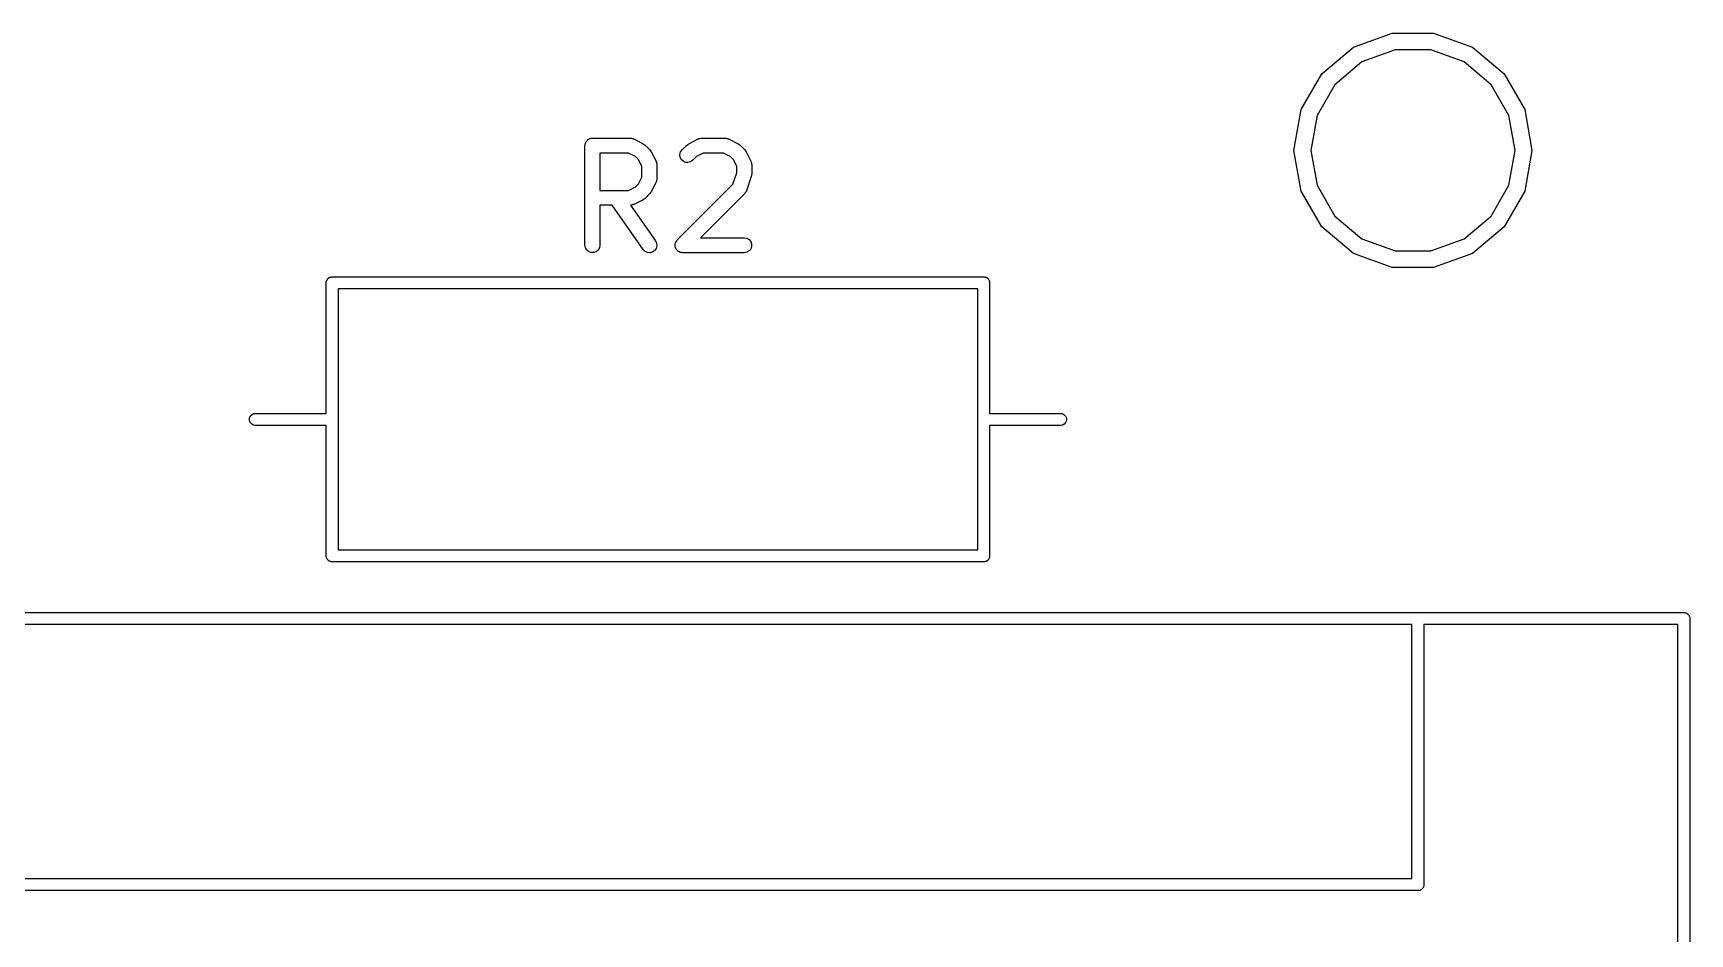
# Model space of a CAD drawing. Extents: x 0 to 100, y 0 to 100.
# Drawn here: x 55.15 to 71.78, y 70.14 to 79.18 of the extents above; entities that cross this region are included whole.
import ezdxf

# ---------------------------------------------------------------- set-up
doc = ezdxf.new("R2010")
doc.units = 0
doc.header["$MEASUREMENT"] = 0
doc.layers.add('BLACK', color=7, linetype='CONTINUOUS')

msp = doc.modelspace()

# ---------------------------------------------------------------- linework, layer by layer
at = {"layer": 'BLACK', "linetype": 'CONTINUOUS'}
for p, q in [((68.4025, 79.0349), (68.7925, 79.1768)), ((68.7925, 79.1768), (69.2075, 79.1768)), ((69.2075, 79.1768), (69.5975, 79.0349)), ((68.0846, 78.7681), (68.4025, 79.0349)), ((68.822, 79.0094), (68.4875, 78.8877)), ((69.178, 79.0094), (68.822, 79.0094)), ((69.5125, 78.8877), (69.178, 79.0094)), ((69.5975, 79.0349), (69.9154, 78.7681)), ((68.4875, 78.8877), (68.2148, 78.6589)), ((69.7852, 78.6589), (69.5125, 78.8877)), ((67.8771, 78.4087), (68.0846, 78.7681)), ((69.9154, 78.7681), (70.1229, 78.4087)), ((68.2148, 78.6589), (68.0368, 78.3506)), ((69.9632, 78.3506), (69.7852, 78.6589)), ((67.805, 78), (67.8771, 78.4087)), ((68.0368, 78.3506), (67.975, 78)), ((70.025, 78), (69.9632, 78.3506)), ((70.1229, 78.4087), (70.195, 78)), ((60.6869, 78.0476), (60.688, 78.0541)), ((60.6869, 77.0476), (60.6869, 78.0476)), ((60.688, 78.0606), (60.6903, 78.0668)), ((60.688, 78.0541), (60.688, 78.0606)), ((60.6903, 78.0668), (60.6914, 78.0733)), ((60.6914, 78.0733), (60.6947, 78.079)), ((60.6947, 78.079), (60.697, 78.0851)), ((60.697, 78.0851), (60.7012, 78.0901)), ((60.7012, 78.0901), (60.7045, 78.0958)), ((60.7045, 78.0958), (60.7095, 78.1)), ((60.7095, 78.1), (60.7137, 78.1051)), ((60.7137, 78.1051), (60.7194, 78.1084)), ((60.7194, 78.1084), (60.7244, 78.1126)), ((60.7244, 78.1126), (60.7306, 78.1148)), ((60.7306, 78.1148), (60.7363, 78.1181)), ((60.7363, 78.1181), (60.7427, 78.1192)), ((60.7427, 78.1192), (60.7489, 78.1215)), ((60.7489, 78.1215), (60.7554, 78.1215)), ((60.7554, 78.1215), (60.7619, 78.1226)), ((60.7619, 78.1226), (61.1429, 78.1226)), ((61.1429, 78.1226), (61.1471, 78.1219)), ((61.1471, 78.1219), (61.1514, 78.1221)), ((61.1514, 78.1221), (61.1599, 78.1196)), ((61.1599, 78.1196), (61.1685, 78.1181)), ((61.1685, 78.1181), (61.1723, 78.1159)), ((61.1723, 78.1159), (61.1764, 78.1147)), ((61.1764, 78.1147), (61.2716, 78.0671)), ((61.2716, 78.0671), (61.2813, 78.0599)), ((61.2813, 78.0599), (61.2911, 78.053)), ((61.2911, 78.053), (61.3387, 78.0054)), ((61.6613, 78.0054), (61.7089, 78.053)), ((61.7089, 78.053), (61.7187, 78.0599)), ((61.7187, 78.0599), (61.7284, 78.0671)), ((61.7284, 78.0671), (61.8236, 78.1147)), ((61.8236, 78.1147), (61.8277, 78.1159)), ((61.8277, 78.1159), (61.8315, 78.1181)), ((61.8315, 78.1181), (61.8401, 78.1196)), ((61.8401, 78.1196), (61.8486, 78.1221)), ((61.8486, 78.1221), (61.8529, 78.1219)), ((61.8529, 78.1219), (61.8571, 78.1226)), ((61.8571, 78.1226), (62.0952, 78.1226)), ((62.0952, 78.1226), (62.0995, 78.1219)), ((62.0995, 78.1219), (62.1038, 78.1221)), ((62.1038, 78.1221), (62.1122, 78.1196)), ((62.1122, 78.1196), (62.1209, 78.1181)), ((62.1209, 78.1181), (62.1246, 78.1159)), ((62.1246, 78.1159), (62.1288, 78.1147)), ((62.1288, 78.1147), (62.224, 78.0671)), ((62.224, 78.0671), (62.2337, 78.0599)), ((62.2337, 78.0599), (62.2435, 78.053)), ((62.2435, 78.053), (62.2911, 78.0054)), ((60.8369, 77.9726), (60.8369, 77.5988)), ((61.1252, 77.9726), (60.8369, 77.9726)), ((61.1937, 77.9384), (61.1252, 77.9726)), ((61.2241, 77.908), (61.1937, 77.9384)), ((61.2583, 77.8394), (61.2241, 77.908)), ((61.3387, 78.0054), (61.3456, 77.9956)), ((61.3456, 77.9956), (61.3528, 77.9859)), ((61.3528, 77.9859), (61.4004, 77.8907)), ((61.4004, 77.8907), (61.4016, 77.8865)), ((61.4016, 77.8865), (61.4038, 77.8828)), ((61.4038, 77.8828), (61.4053, 77.8741)), ((61.4053, 77.8741), (61.4078, 77.8657)), ((61.4078, 77.8657), (61.4076, 77.8614)), ((61.4076, 77.8614), (61.4083, 77.8571)), ((61.4083, 77.8571), (61.4083, 77.7143)), ((61.6396, 77.9589), (61.6463, 77.9841)), ((61.6418, 77.933), (61.6396, 77.9589)), ((61.6528, 77.9094), (61.6418, 77.933)), ((61.6463, 77.9841), (61.6613, 78.0054)), ((61.6713, 77.8909), (61.6528, 77.9094)), ((61.6949, 77.8799), (61.6713, 77.8909)), ((61.7208, 77.8777), (61.6949, 77.8799)), ((61.746, 77.8844), (61.7208, 77.8777)), ((61.7673, 77.8993), (61.746, 77.8844)), ((61.8063, 77.9384), (61.7673, 77.8993)), ((61.8748, 77.9726), (61.8063, 77.9384)), ((62.0775, 77.9726), (61.8748, 77.9726)), ((62.146, 77.9384), (62.0775, 77.9726)), ((62.1765, 77.908), (62.146, 77.9384)), ((62.2107, 77.8394), (62.1765, 77.908)), ((62.2911, 78.0054), (62.298, 77.9956)), ((62.298, 77.9956), (62.3052, 77.9859)), ((62.3052, 77.9859), (62.3528, 77.8907)), ((62.3528, 77.8907), (62.354, 77.8865)), ((62.354, 77.8865), (62.3562, 77.8828)), ((62.3562, 77.8828), (62.3577, 77.8741)), ((62.3577, 77.8741), (62.3602, 77.8657)), ((62.3602, 77.8657), (62.36, 77.8614)), ((62.36, 77.8614), (62.3607, 77.8571)), ((62.3607, 77.8571), (62.3607, 77.7619)), ((67.8771, 77.5913), (67.805, 78)), ((67.975, 78), (68.0368, 77.6494)), ((69.9632, 77.6494), (70.025, 78)), ((70.195, 78), (70.1229, 77.5913)), ((61.2241, 77.6635), (61.2583, 77.732)), ((61.2583, 77.732), (61.2583, 77.8394)), ((61.4004, 77.6807), (61.3528, 77.5855)), ((61.4016, 77.6849), (61.4004, 77.6807)), ((61.4038, 77.6886), (61.4016, 77.6849)), ((61.4053, 77.6973), (61.4038, 77.6886)), ((61.4078, 77.7057), (61.4053, 77.6973)), ((61.4083, 77.7143), (61.4076, 77.71)), ((61.4076, 77.71), (61.4078, 77.7057)), ((62.1725, 77.6596), (62.2107, 77.7741)), ((62.2107, 77.7741), (62.2107, 77.8394)), ((62.3569, 77.7382), (62.3092, 77.5953)), ((62.3586, 77.7501), (62.3569, 77.7382)), ((62.3607, 77.7619), (62.3586, 77.7501)), ((60.8369, 77.5988), (61.1252, 77.5988)), ((61.1252, 77.5988), (61.1937, 77.6331)), ((61.1937, 77.6331), (61.2241, 77.6635)), ((61.2911, 77.5184), (61.2813, 77.5115)), ((61.3387, 77.566), (61.2911, 77.5184)), ((61.3456, 77.5758), (61.3387, 77.566)), ((61.3528, 77.5855), (61.3456, 77.5758)), ((61.6136, 77.1007), (62.1725, 77.6596)), ((62.2911, 77.566), (61.8477, 77.1226)), ((62.2936, 77.5696), (62.2911, 77.566)), ((62.2968, 77.5724), (62.2936, 77.5696)), ((62.301, 77.5802), (62.2968, 77.5724)), ((62.3061, 77.5874), (62.301, 77.5802)), ((62.3072, 77.5915), (62.3061, 77.5874)), ((62.3092, 77.5953), (62.3072, 77.5915)), ((68.0846, 77.2319), (67.8771, 77.5913)), ((68.0368, 77.6494), (68.2148, 77.3411)), ((69.7852, 77.3411), (69.9632, 77.6494)), ((70.1229, 77.5913), (69.9154, 77.2319)), ((60.961, 77.4488), (60.8369, 77.4488)), ((60.8369, 77.4488), (60.8369, 77.0476)), ((61.2719, 77.0046), (60.961, 77.4488)), ((61.1471, 77.4496), (61.1439, 77.449)), ((61.1439, 77.449), (61.3948, 77.0906)), ((61.1514, 77.4493), (61.1471, 77.4496)), ((61.1599, 77.4518), (61.1514, 77.4493)), ((61.1685, 77.4533), (61.1599, 77.4518)), ((61.1723, 77.4555), (61.1685, 77.4533)), ((61.1764, 77.4567), (61.1723, 77.4555)), ((61.2716, 77.5043), (61.1764, 77.4567)), ((61.2813, 77.5115), (61.2716, 77.5043)), ((68.4025, 76.9651), (68.0846, 77.2319)), ((68.2148, 77.3411), (68.4875, 77.1123)), ((69.5125, 77.1123), (69.7852, 77.3411)), ((69.9154, 77.2319), (69.5975, 76.9651)), ((60.6914, 77.022), (60.6869, 77.0476)), ((60.7045, 76.9994), (60.6914, 77.022)), ((60.8324, 77.022), (60.8194, 76.9994)), ((60.8369, 77.0476), (60.8324, 77.022)), ((61.4013, 77.0159), (61.3864, 76.9946)), ((61.3948, 77.0906), (61.4058, 77.067)), ((61.408, 77.0411), (61.4013, 77.0159)), ((61.4058, 77.067), (61.408, 77.0411)), ((61.592, 77.0542), (61.5928, 77.0573)), ((61.5928, 77.0444), (61.592, 77.0542)), ((61.5928, 77.0606), (61.5962, 77.0699)), ((61.5928, 77.0573), (61.5928, 77.0606)), ((61.5928, 77.0346), (61.5928, 77.0444)), ((61.5939, 77.0315), (61.5928, 77.0346)), ((61.5942, 77.0282), (61.5939, 77.0315)), ((61.5984, 77.0193), (61.5942, 77.0282)), ((61.5962, 77.0699), (61.5987, 77.0793)), ((61.6017, 77.0101), (61.5984, 77.0193)), ((61.5987, 77.0793), (61.6006, 77.082)), ((61.6006, 77.082), (61.6017, 77.0851)), ((61.6017, 77.0851), (61.608, 77.0926)), ((61.608, 77.0926), (61.6136, 77.1007)), ((61.8477, 77.1226), (62.2857, 77.1226)), ((62.2857, 77.1226), (62.3114, 77.1181)), ((62.3114, 77.1181), (62.3339, 77.1051)), ((62.3339, 77.1051), (62.3507, 77.0851)), ((62.3507, 77.0851), (62.3596, 77.0606)), ((62.3596, 77.0346), (62.3507, 77.0101)), ((62.3596, 77.0606), (62.3596, 77.0346)), ((68.4875, 77.1123), (68.822, 76.9906)), ((69.178, 76.9906), (69.5125, 77.1123)), ((60.7244, 76.9827), (60.7045, 76.9994)), ((60.7489, 76.9738), (60.7244, 76.9827)), ((60.7749, 76.9738), (60.7489, 76.9738)), ((60.7994, 76.9827), (60.7749, 76.9738)), ((60.8194, 76.9994), (60.7994, 76.9827)), ((61.2903, 76.9862), (61.2719, 77.0046)), ((61.3139, 76.9752), (61.2903, 76.9862)), ((61.3399, 76.9729), (61.3139, 76.9752)), ((61.365, 76.9796), (61.3399, 76.9729)), ((61.3864, 76.9946), (61.365, 76.9796)), ((61.6038, 77.0076), (61.6017, 77.0101)), ((61.6052, 77.0046), (61.6038, 77.0076)), ((61.6122, 76.9977), (61.6052, 77.0046)), ((61.6185, 76.9902), (61.6122, 76.9977)), ((61.6213, 76.9885), (61.6185, 76.9902)), ((61.6236, 76.9862), (61.6213, 76.9885)), ((61.6325, 76.982), (61.6236, 76.9862)), ((61.641, 76.9771), (61.6325, 76.982)), ((61.6443, 76.9766), (61.641, 76.9771)), ((61.6473, 76.9752), (61.6443, 76.9766)), ((61.657, 76.9743), (61.6473, 76.9752)), ((61.6667, 76.9726), (61.657, 76.9743)), ((62.2857, 76.9726), (61.6667, 76.9726)), ((62.3114, 76.9771), (62.2857, 76.9726)), ((62.3339, 76.9902), (62.3114, 76.9771)), ((62.3507, 77.0101), (62.3339, 76.9902)), ((68.7925, 76.8232), (68.4025, 76.9651)), ((68.822, 76.9906), (69.178, 76.9906)), ((69.5975, 76.9651), (69.2075, 76.8232)), ((58.09, 76.6806), (58.0918, 76.6856)), ((58.09, 76.6753), (58.09, 76.6806)), ((58.0918, 76.6856), (58.0927, 76.6908)), ((58.0927, 76.6908), (58.0954, 76.6955)), ((58.0954, 76.6955), (58.0972, 76.7005)), ((58.0972, 76.7005), (58.1007, 76.7045)), ((58.1007, 76.7045), (58.1033, 76.7092)), ((58.1033, 76.7092), (58.1074, 76.7126)), ((58.1074, 76.7126), (58.1108, 76.7167)), ((58.1108, 76.7167), (58.1155, 76.7193)), ((58.1155, 76.7193), (58.1195, 76.7228)), ((58.1195, 76.7228), (58.1245, 76.7246)), ((58.1245, 76.7246), (58.1292, 76.7273)), ((58.1292, 76.7273), (58.1344, 76.7282)), ((58.1344, 76.7282), (58.1394, 76.73)), ((58.1394, 76.73), (58.1447, 76.73)), ((58.1447, 76.73), (58.1448, 76.73)), ((58.1448, 76.73), (64.6952, 76.73)), ((64.6952, 76.73), (64.6953, 76.73)), ((64.6953, 76.73), (64.7006, 76.73)), ((64.7006, 76.73), (64.7056, 76.7282)), ((64.7056, 76.7282), (64.7108, 76.7273)), ((64.7108, 76.7273), (64.7155, 76.7246)), ((64.7155, 76.7246), (64.7205, 76.7228)), ((64.7205, 76.7228), (64.7245, 76.7193)), ((64.7245, 76.7193), (64.7292, 76.7167)), ((64.7292, 76.7167), (64.7326, 76.7126)), ((64.7326, 76.7126), (64.7367, 76.7092)), ((64.7367, 76.7092), (64.7393, 76.7045)), ((64.7393, 76.7045), (64.7428, 76.7005)), ((64.7428, 76.7005), (64.7446, 76.6955)), ((64.7446, 76.6955), (64.7473, 76.6908)), ((64.7473, 76.6908), (64.7482, 76.6856)), ((64.7482, 76.6856), (64.75, 76.6806)), ((64.75, 76.6806), (64.75, 76.6753)), ((69.2075, 76.8232), (68.7925, 76.8232)), ((58.09, 76.6752), (58.09, 76.6753)), ((58.09, 75.36), (58.09, 76.6752)), ((58.21, 76.61), (58.21, 73.99)), ((64.63, 76.61), (58.21, 76.61)), ((64.63, 73.99), (64.63, 76.61)), ((64.75, 76.6753), (64.75, 76.6752)), ((64.75, 76.6752), (64.75, 75.36)), ((57.3408, 75.3467), (57.3592, 75.3573)), ((57.3592, 75.3573), (57.3748, 75.36)), ((57.3748, 75.36), (58.09, 75.36)), ((64.75, 75.36), (65.4652, 75.36)), ((65.4652, 75.36), (65.4808, 75.3573)), ((65.4808, 75.3573), (65.4992, 75.3467)), ((57.32, 75.3106), (57.3272, 75.3305)), ((57.32, 75.2894), (57.32, 75.3106)), ((57.3272, 75.2695), (57.32, 75.2894)), ((57.3272, 75.3305), (57.3408, 75.3467)), ((57.3408, 75.2533), (57.3272, 75.2695)), ((57.3592, 75.2427), (57.3408, 75.2533)), ((57.3748, 75.24), (57.3592, 75.2427)), ((58.09, 75.24), (57.3748, 75.24)), ((58.09, 73.9194), (58.09, 75.24)), ((65.4652, 75.24), (64.75, 75.24)), ((64.75, 75.24), (64.75, 73.9248)), ((65.4808, 75.2427), (65.4652, 75.24)), ((65.4992, 75.2533), (65.4808, 75.2427)), ((65.4992, 75.3467), (65.5128, 75.3305)), ((65.5128, 75.2695), (65.4992, 75.2533)), ((65.5128, 75.3305), (65.52, 75.3106)), ((65.52, 75.2894), (65.5128, 75.2695)), ((65.52, 75.3106), (65.52, 75.2894)), ((58.0918, 73.9144), (58.09, 73.9194)), ((58.0927, 73.9092), (58.0918, 73.9144)), ((58.0954, 73.9046), (58.0927, 73.9092)), ((58.0972, 73.8995), (58.0954, 73.9046)), ((58.1007, 73.8955), (58.0972, 73.8995)), ((58.1033, 73.8908), (58.1007, 73.8955)), ((58.1074, 73.8874), (58.1033, 73.8908)), ((58.1108, 73.8833), (58.1074, 73.8874)), ((58.1155, 73.8807), (58.1108, 73.8833)), ((58.1195, 73.8772), (58.1155, 73.8807)), ((58.1245, 73.8754), (58.1195, 73.8772)), ((58.1292, 73.8727), (58.1245, 73.8754)), ((58.1344, 73.8718), (58.1292, 73.8727)), ((58.1394, 73.87), (58.1344, 73.8718)), ((58.1447, 73.87), (58.1394, 73.87)), ((58.1448, 73.87), (58.1447, 73.87)), ((64.6952, 73.87), (58.1448, 73.87)), ((58.21, 73.99), (64.63, 73.99)), ((64.6953, 73.87), (64.6952, 73.87)), ((64.7006, 73.87), (64.6953, 73.87)), ((64.7056, 73.8718), (64.7006, 73.87)), ((64.7108, 73.8727), (64.7056, 73.8718)), ((64.7155, 73.8754), (64.7108, 73.8727)), ((64.7205, 73.8772), (64.7155, 73.8754)), ((64.7245, 73.8807), (64.7205, 73.8772)), ((64.7292, 73.8833), (64.7245, 73.8807)), ((64.7326, 73.8874), (64.7292, 73.8833)), ((64.7367, 73.8908), (64.7326, 73.8874)), ((64.7393, 73.8955), (64.7367, 73.8908)), ((64.7428, 73.8995), (64.7393, 73.8955)), ((64.7446, 73.9045), (64.7428, 73.8995)), ((64.7473, 73.9092), (64.7446, 73.9045)), ((64.7482, 73.9144), (64.7473, 73.9092)), ((64.75, 73.9194), (64.7482, 73.9144)), ((64.75, 73.9248), (64.75, 73.9247)), ((64.75, 73.9247), (64.75, 73.9194)), ((28.2748, 73.36), (71.7252, 73.36)), ((71.7252, 73.36), (71.7253, 73.36)), ((71.7253, 73.36), (71.7306, 73.36)), ((71.7306, 73.36), (71.7356, 73.3582)), ((71.7356, 73.3582), (71.7408, 73.3573)), ((71.7408, 73.3573), (71.7455, 73.3546)), ((71.7455, 73.3546), (71.7505, 73.3528)), ((68.99, 73.24), (31.01, 73.24)), ((68.99, 70.69), (68.99, 73.24)), ((71.66, 73.24), (69.11, 73.24)), ((69.11, 73.24), (69.11, 70.6248)), ((71.66, 55.32), (71.66, 73.24)), ((71.7505, 73.3528), (71.7545, 73.3493)), ((71.7545, 73.3493), (71.7592, 73.3467)), ((71.7592, 73.3467), (71.7626, 73.3426)), ((71.7626, 73.3426), (71.7667, 73.3392)), ((71.7667, 73.3392), (71.7693, 73.3345)), ((71.7693, 73.3345), (71.7728, 73.3305)), ((71.7728, 73.3305), (71.7746, 73.3255)), ((71.7746, 73.3255), (71.7773, 73.3208)), ((71.7773, 73.3208), (71.7782, 73.3156)), ((71.7782, 73.3156), (71.78, 73.3106)), ((71.78, 73.3106), (71.78, 73.3053)), ((71.78, 73.3053), (71.78, 73.3052)), ((71.78, 73.3052), (71.78, 68.175)), ((69.0552, 70.57), (30.9448, 70.57)), ((31.01, 70.69), (68.99, 70.69)), ((69.0553, 70.57), (69.0552, 70.57)), ((69.0606, 70.57), (69.0553, 70.57)), ((69.0656, 70.5718), (69.0606, 70.57)), ((69.0708, 70.5727), (69.0656, 70.5718)), ((69.0755, 70.5754), (69.0708, 70.5727)), ((69.0805, 70.5772), (69.0755, 70.5754)), ((69.0845, 70.5807), (69.0805, 70.5772)), ((69.0892, 70.5833), (69.0845, 70.5807)), ((69.0926, 70.5874), (69.0892, 70.5833)), ((69.0967, 70.5908), (69.0926, 70.5874)), ((69.0993, 70.5955), (69.0967, 70.5908)), ((69.1028, 70.5995), (69.0993, 70.5955)), ((69.1046, 70.6045), (69.1028, 70.5995)), ((69.1073, 70.6092), (69.1046, 70.6045)), ((69.1082, 70.6144), (69.1073, 70.6092)), ((69.11, 70.6194), (69.1082, 70.6144)), ((69.11, 70.6248), (69.11, 70.6247)), ((69.11, 70.6247), (69.11, 70.6194))]:
    msp.add_line(p, q, dxfattribs=at)

doc.saveas('drawing.dxf')
